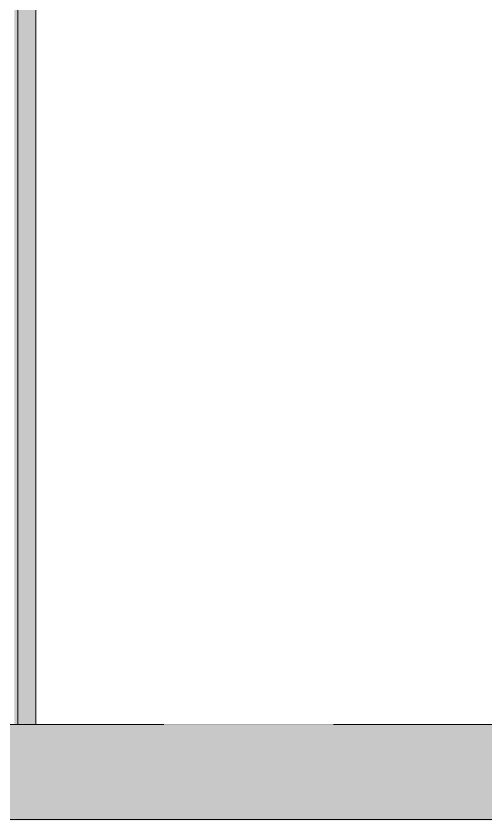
# Model space of a CAD drawing. Header units: millimetres. Extents: x -48147 to 1436659, y -488302 to 18123.
# Drawn here: x 1424002 to 1424393, y -483112 to -482444 of the extents above; entities that cross this region are included whole.
import ezdxf

# ---------------------------------------------------------------- set-up
doc = ezdxf.new("R2010")
doc.units = ezdxf.units.MM
doc.header["$MEASUREMENT"] = 0
doc.linetypes.add('Dashed', pattern=[2822.222233, 1411.111116, -1411.111116])
doc.linetypes.add('Wipeout_Contour', pattern=[1000, 0, -1000])
for name, color, linetype, lineweight, true_color in [('0_Pen_No__105', 7, 'Continuous', 15, 0xa6a6a6), ('New_A-20-M_Floor_Slab_Pen_No__109', 7, 'Continuous', 15, 0xa6a6a6), ('New_A-20-M_Floor_Slab_Pen_No__162', 7, 'Continuous', 0, 0xe47200), ('New_A-25-M_Wall_Int_Pen_No__107', 7, 'Continuous', 15, 0xa6a6a6)]:
    doc.layers.add(name, color=color, linetype=linetype, lineweight=lineweight, true_color=true_color)
for name, color, linetype in [('A-25-M_Wall_Int', 7, 'Continuous'), ('New_A-20-M_Floor_Slab', 7, 'Continuous'), ('New_A-25-M_Wall_Int', 7, 'Continuous')]:
    doc.layers.add(name, color=color, linetype=linetype)
doc.layers.add('New_A-20-M_Floor_Slab_Pen_No__1', color=7, linetype='Continuous', lineweight=13)
doc.layers.add('New_A-25-M_Wall_Int_Pen_No__1', color=7, linetype='Continuous', lineweight=13)

# ---------------------------------------------------------------- blocks, each defined once
blk = doc.blocks.new('Section Elem_322_2', base_point=(1424163.9, -483032.8))
at = {"color": 254, "linetype": 'Wipeout_Contour', "lineweight": 0, "ltscale": 6020910.573122941}
blk.add_wipeout([(1420869.51, -483032.8), (1420869.51, -483111.8), (1430340.13, -483111.8), (1430340.13, -483032.8)], dxfattribs=at).dxf.layer = 'New_A-20-M_Floor_Slab'
at = {"layer": 'New_A-20-M_Floor_Slab_Pen_No__109', "linetype": 'Continuous'}
h = blk.add_hatch(dxfattribs=at)
h.set_pattern_fill('Lightweight_Concrete_0002', color=256, style=0, pattern_type=2)
h.set_pattern_definition([(0, (1424163.9, -483032.8), (0, 389.711), [24.375, -200.625]), (0, (1424276.4, -482837.94), (0, 389.711), [24.375, -200.625]), (60, (1424163.9, -483032.8), (-337.5, 194.856), [24.375, -200.625]), (60, (1424388.9, -483032.8), (-337.5, 194.856), [24.375, -200.625]), (120, (1424188.27, -483032.8), (337.5, 194.856), [24.375, -200.625]), (120, (1424413.27, -483032.8), (337.5, 194.856), [24.375, -200.625]), (0, (1424163.9, -482995.3), (0, 75), [0, -75, 0, -112.5]), (45, (1424201.4, -482995.3), (-53.033, 53.033), [0, -56.25, 0, -93.75])])
h.paths.add_polyline_path([(1420869.51, -483032.8), (1420869.51, -483111.8), (1430340.13, -483111.8), (1430340.13, -483032.8)])
at = {"layer": 'New_A-20-M_Floor_Slab_Pen_No__162', "linetype": 'Continuous'}
blk.add_hatch(color=256, dxfattribs=at).paths.add_polyline_path([(1420869.51, -483111.8), (1420869.51, -483112.3), (1430340.13, -483112.3), (1430340.13, -483111.8)])
at = {"layer": 'New_A-20-M_Floor_Slab_Pen_No__1', "linetype": 'Continuous'}
for p, q in [((1430339.53, -483032.8), (1424018.6, -483032.8)), ((1430340.13, -483111.8), (1420869.51, -483111.8))]:
    blk.add_line(p, q, dxfattribs=at)
at = {"layer": 'New_A-20-M_Floor_Slab_Pen_No__1', "linetype": 'Continuous', "flags": 128}
blk.add_lwpolyline([(1424018.6, -483032.8), (1424003.6, -483032.8), (1424000.6, -483032.8), (1423981.6, -483032.8), (1423956.6, -483032.8), (1423936.6, -483032.8), (1423933.6, -483032.8), (1423918.6, -483032.8)], dxfattribs=at)
blk = doc.blocks.new('Section Elem_409_2', base_point=(1424163.9, -483032.8))
at = {"color": 254, "linetype": 'Wipeout_Contour', "lineweight": 0, "ltscale": 21049025.50565027}
blk.add_wipeout([(1424018.6, -483032.8), (1425394.15, -483032.8), (1425394.15, -480032.8), (1424020.6, -480032.8), (1424020.6, -480007.8), (1425394.15, -480007.8), (1425394.15, -479961.1), (1424630.71, -479961.1), (1424630.71, -479947.9), (1424668.5, -479947.9), (1424672.4, -479944.18), (1424674.02, -479935.2), (1424674.02, -479894.8), (1424018.6, -479894.8)], dxfattribs=at).dxf.layer = 'A-25-M_Wall_Int'
blk = doc.blocks.new('Section Elem_410_2', base_point=(1424163.9, -483032.8))
at = {"layer": 'New_A-25-M_Wall_Int_Pen_No__107', "linetype": 'Continuous', "lineweight": 0, "true_color": 0x535353}
blk.add_hatch(color=251, dxfattribs=at).paths.add_polyline_path([(1424000.6, -483032.8), (1424003.6, -483032.8), (1424003.6, -479432.8), (1424000.6, -479432.8)])
at = {"layer": 'New_A-25-M_Wall_Int_Pen_No__107', "linetype": 'Continuous'}
blk.add_hatch(color=256, dxfattribs=at).paths.add_polyline_path([(1424003.6, -483032.8), (1424018.6, -483032.8), (1424018.6, -479432.8), (1424003.6, -479432.8)])
at = {"layer": 'New_A-25-M_Wall_Int_Pen_No__1', "linetype": 'Continuous'}
for p, q in [((1424003.6, -479432.8), (1424003.6, -483032.8)), ((1424018.6, -479432.8), (1424018.6, -483032.8))]:
    blk.add_line(p, q, dxfattribs=at)
blk = doc.blocks.new('S-23 Building Section_STORY_MARKER', base_point=(1424163.9, -483032.8))
at = {"layer": '0_Pen_No__105', "linetype": 'Dashed', "ltscale": 0.1}
blk.add_line((1400277.48, -483032.8), (1432997.43, -483032.8), dxfattribs=at)

msp = doc.modelspace()

# ---------------------------------------------------------------- block references
at = {"layer": 'New_A-20-M_Floor_Slab'}
msp.add_blockref('Section Elem_322_2', (1424163.9, -483032.8), dxfattribs=at)

# ---------------------------------------------------------------- next in the draw order: block references
at = {"layer": 'A-25-M_Wall_Int'}
msp.add_blockref('Section Elem_409_2', (1424163.9, -483032.8), dxfattribs=at)

# ---------------------------------------------------------------- next in the draw order: block references
at = {"layer": 'New_A-25-M_Wall_Int'}
msp.add_blockref('Section Elem_410_2', (1424163.9, -483032.8), dxfattribs=at)

# ---------------------------------------------------------------- next in the draw order: block references
at = {"linetype": 'Continuous', "lineweight": 0}
msp.add_blockref('S-23 Building Section_STORY_MARKER', (1424163.9, -483032.8), dxfattribs=at)

doc.saveas('drawing.dxf')
